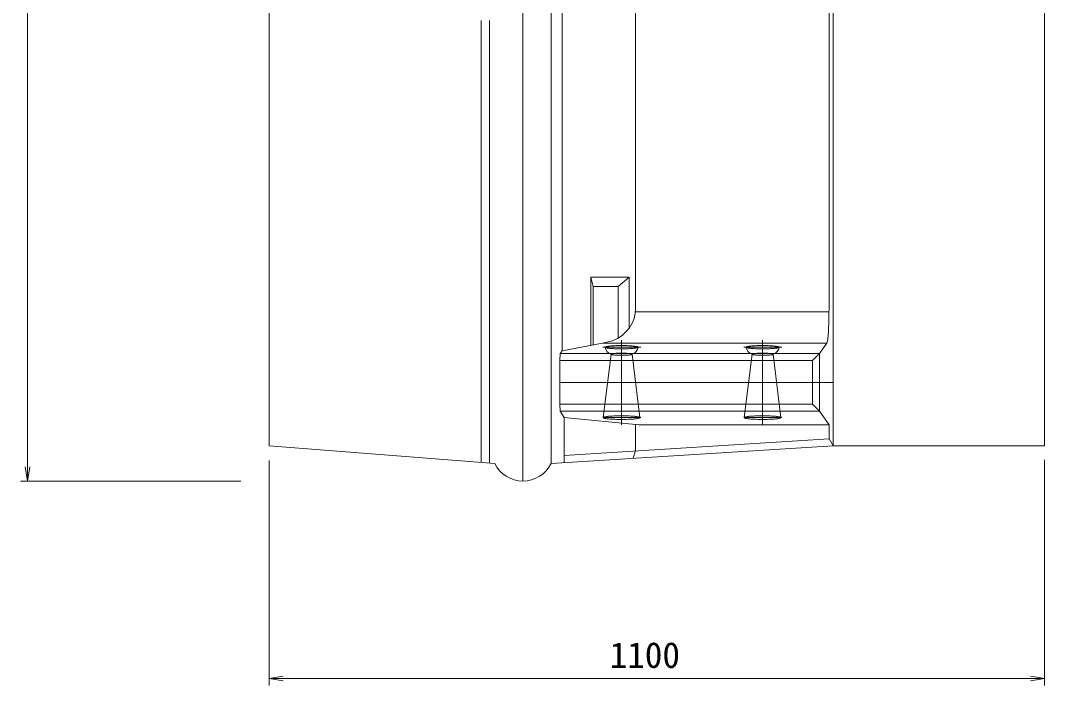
# Model space of a CAD drawing. Units: millimetres on the paper. Extents: x 0 to 841, y 0 to 594.
# Drawn here: x 245.2 to 317.8, y 248.5 to 295.7 of the extents above; entities that cross this region are included whole.
import ezdxf
from ezdxf.enums import TextEntityAlignment as Align

# ---------------------------------------------------------------- set-up
doc = ezdxf.new("R2010")
doc.units = ezdxf.units.MM
for name, color, linetype, lineweight in [('D-STR-DIM（寸法）', 7, 'Continuous', 18), ('D-STR-STRn（構造物）', 7, 'Continuous', 18), ('D-STR（構造物外形線）', 1, 'Continuous', 18)]:
    doc.layers.add(name, color=color, linetype=linetype, lineweight=lineweight)
doc.styles.add('ＭＳ ゴシック', font='')
doc.styles.get('ＭＳ ゴシック').set_extended_font_data('MS Gothic')

msp = doc.modelspace()

# ---------------------------------------------------------------- linework, layer by layer
at = {"layer": 'D-STR-DIM（寸法）'}
for p, q in [((245.675, 264.021), (245.675, 362.021)), ((262.81, 264.471), (262.81, 248.503)), ((317.81, 264.521), (317.81, 248.503)), ((245.675, 263.021), (245.509, 264.021)), ((245.842, 264.021), (245.675, 263.021)), ((245.675, 263.021), (245.675, 264.021)), ((260.81, 263.021), (245.175, 263.021)), ((262.81, 249.003), (263.81, 249.17)), ((316.81, 249.17), (317.81, 249.003)), ((263.81, 248.836), (262.81, 249.003)), ((262.81, 249.003), (263.81, 249.003)), ((316.81, 249.003), (263.81, 249.003)), ((317.81, 249.003), (316.81, 248.836)), ((317.81, 249.003), (316.81, 249.003))]:
    msp.add_line(p, q, dxfattribs=at)
at = {"layer": 'D-STR-STRn（構造物）'}
for p, q in [((287.81, 273.021), (287.81, 267.021)), ((297.81, 273.021), (297.81, 267.021)), ((283.435, 270.021), (302.81, 270.021))]:
    msp.add_line(p, q, dxfattribs=at)
at = {"layer": 'D-STR（構造物外形線）'}
for p, q in [((280.81, 363.021), (280.81, 263.021)), ((282.81, 361.771), (282.81, 264.271)), ((262.81, 360.521), (262.81, 265.521)), ((302.81, 360.521), (302.81, 265.521)), ((317.81, 360.521), (317.81, 265.521)), ((283.592, 272.271), (283.592, 353.771)), ((288.81, 275.284), (288.81, 351.019)), ((302.525, 350.759), (302.525, 275.284)), ((277.861, 264.346), (277.861, 295.714)), ((278.447, 264.299), (278.447, 295.714)), ((285.786, 276.83), (285.626, 277.48)), ((285.626, 277.48), (288.341, 277.48)), ((285.626, 272.646), (285.626, 277.48)), ((288.341, 277.48), (287.56, 276.83)), ((288.341, 273.87), (288.341, 277.48)), ((285.786, 276.83), (287.56, 276.83)), ((285.786, 272.675), (285.786, 276.83)), ((287.56, 273.142), (287.56, 276.83)), ((288.696, 274.56), (288.782, 274.918)), ((288.81, 275.284), (288.782, 274.918)), ((288.81, 275.024), (302.525, 275.024)), ((302.523, 274.918), (302.517, 274.559)), ((302.525, 275.284), (302.523, 274.918)), ((288.124, 273.607), (288.363, 273.897)), ((288.363, 273.897), (288.556, 274.217)), ((288.556, 274.217), (288.696, 274.56)), ((302.495, 273.896), (302.478, 273.607)), ((302.508, 274.216), (302.495, 273.896)), ((302.517, 274.559), (302.508, 274.216)), ((287.174, 272.976), (287.522, 273.142)), ((287.522, 273.142), (287.841, 273.353)), ((287.841, 273.353), (288.124, 273.607)), ((302.438, 273.141), (302.415, 272.976)), ((302.459, 273.353), (302.438, 273.141)), ((302.478, 273.607), (302.459, 273.353)), ((286.447, 272.797), (283.592, 272.271)), ((286.447, 272.797), (287.174, 272.976)), ((286.447, 272.797), (302.364, 272.797)), ((286.476, 272.521), (289.174, 272.521)), ((286.64, 272.532), (286.635, 272.521)), ((286.635, 272.521), (286.64, 272.511)), ((286.653, 272.542), (286.64, 272.532)), ((286.64, 272.511), (286.653, 272.501)), ((286.675, 272.552), (286.653, 272.542)), ((286.653, 272.501), (286.675, 272.491)), ((286.706, 272.561), (286.675, 272.552)), ((286.675, 272.491), (286.706, 272.481)), ((286.745, 272.571), (286.706, 272.561)), ((286.706, 272.481), (286.745, 272.472)), ((286.793, 272.58), (286.745, 272.571)), ((286.745, 272.472), (286.793, 272.463)), ((286.848, 272.588), (286.793, 272.58)), ((286.793, 272.463), (286.848, 272.454)), ((286.91, 272.597), (286.848, 272.588)), ((286.848, 272.454), (286.91, 272.446)), ((286.979, 272.604), (286.91, 272.597)), ((286.91, 272.446), (286.979, 272.439)), ((287.055, 272.611), (286.979, 272.604)), ((286.979, 272.439), (287.055, 272.432)), ((287.136, 272.617), (287.055, 272.611)), ((287.055, 272.432), (287.136, 272.426)), ((287.223, 272.623), (287.136, 272.617)), ((287.136, 272.426), (287.223, 272.42)), ((287.314, 272.627), (287.223, 272.623)), ((287.223, 272.42), (287.314, 272.415)), ((287.408, 272.631), (287.314, 272.627)), ((287.314, 272.415), (287.408, 272.412)), ((287.506, 272.634), (287.408, 272.631)), ((287.408, 272.412), (287.506, 272.408)), ((287.606, 272.637), (287.506, 272.634)), ((287.506, 272.408), (287.606, 272.406)), ((287.708, 272.638), (287.606, 272.637)), ((287.606, 272.406), (287.708, 272.405)), ((287.81, 272.638), (287.708, 272.638)), ((287.708, 272.405), (287.81, 272.404)), ((287.913, 272.638), (287.81, 272.638)), ((287.81, 272.404), (287.913, 272.405)), ((288.014, 272.637), (287.913, 272.638)), ((287.913, 272.405), (288.014, 272.406)), ((288.114, 272.634), (288.014, 272.637)), ((288.014, 272.406), (288.114, 272.408)), ((288.212, 272.631), (288.114, 272.634)), ((288.114, 272.408), (288.212, 272.412)), ((288.307, 272.627), (288.212, 272.631)), ((288.212, 272.412), (288.307, 272.415)), ((288.398, 272.623), (288.307, 272.627)), ((288.307, 272.415), (288.398, 272.42)), ((288.484, 272.617), (288.398, 272.623)), ((288.398, 272.42), (288.484, 272.426)), ((288.566, 272.611), (288.484, 272.617)), ((288.484, 272.426), (288.566, 272.432)), ((288.641, 272.604), (288.566, 272.611)), ((288.566, 272.432), (288.641, 272.439)), ((288.71, 272.597), (288.641, 272.604)), ((288.641, 272.439), (288.71, 272.446)), ((288.773, 272.588), (288.71, 272.597)), ((288.71, 272.446), (288.773, 272.454)), ((288.828, 272.58), (288.773, 272.588)), ((288.773, 272.454), (288.828, 272.463)), ((288.875, 272.571), (288.828, 272.58)), ((288.828, 272.463), (288.875, 272.472)), ((288.914, 272.561), (288.875, 272.571)), ((288.875, 272.472), (288.914, 272.481)), ((288.945, 272.552), (288.914, 272.561)), ((288.914, 272.481), (288.945, 272.491)), ((288.967, 272.542), (288.945, 272.552)), ((288.945, 272.491), (288.967, 272.501)), ((288.981, 272.532), (288.967, 272.542)), ((288.967, 272.501), (288.981, 272.511)), ((288.985, 272.521), (288.981, 272.532)), ((288.981, 272.511), (288.985, 272.521)), ((296.476, 272.521), (299.174, 272.521)), ((296.64, 272.532), (296.635, 272.521)), ((296.635, 272.521), (296.64, 272.511)), ((296.653, 272.542), (296.64, 272.532)), ((296.64, 272.511), (296.653, 272.501)), ((296.675, 272.552), (296.653, 272.542)), ((296.653, 272.501), (296.675, 272.491)), ((296.706, 272.561), (296.675, 272.552)), ((296.675, 272.491), (296.706, 272.481)), ((296.745, 272.571), (296.706, 272.561)), ((296.706, 272.481), (296.745, 272.472)), ((296.793, 272.58), (296.745, 272.571)), ((296.745, 272.472), (296.793, 272.463)), ((296.848, 272.588), (296.793, 272.58)), ((296.793, 272.463), (296.848, 272.454)), ((296.91, 272.597), (296.848, 272.588)), ((296.848, 272.454), (296.91, 272.446)), ((296.979, 272.604), (296.91, 272.597)), ((296.91, 272.446), (296.979, 272.439)), ((297.055, 272.611), (296.979, 272.604)), ((296.979, 272.439), (297.055, 272.432)), ((297.136, 272.617), (297.055, 272.611)), ((297.055, 272.432), (297.136, 272.426)), ((297.223, 272.623), (297.136, 272.617)), ((297.136, 272.426), (297.223, 272.42)), ((297.314, 272.627), (297.223, 272.623)), ((297.223, 272.42), (297.314, 272.415)), ((297.408, 272.631), (297.314, 272.627)), ((297.314, 272.415), (297.408, 272.412)), ((297.506, 272.634), (297.408, 272.631)), ((297.408, 272.412), (297.506, 272.408)), ((297.606, 272.637), (297.506, 272.634)), ((297.506, 272.408), (297.606, 272.406)), ((297.708, 272.638), (297.606, 272.637)), ((297.606, 272.406), (297.708, 272.405)), ((297.81, 272.638), (297.708, 272.638)), ((297.708, 272.405), (297.81, 272.404)), ((297.913, 272.638), (297.81, 272.638)), ((297.81, 272.404), (297.913, 272.405)), ((298.014, 272.637), (297.913, 272.638)), ((297.913, 272.405), (298.014, 272.406)), ((298.114, 272.634), (298.014, 272.637)), ((298.014, 272.406), (298.114, 272.408)), ((298.212, 272.631), (298.114, 272.634)), ((298.114, 272.408), (298.212, 272.412)), ((298.307, 272.627), (298.212, 272.631)), ((298.212, 272.412), (298.307, 272.415)), ((298.398, 272.623), (298.307, 272.627)), ((298.307, 272.415), (298.398, 272.42)), ((298.484, 272.617), (298.398, 272.623)), ((298.398, 272.42), (298.484, 272.426)), ((298.566, 272.611), (298.484, 272.617)), ((298.484, 272.426), (298.566, 272.432)), ((298.641, 272.604), (298.566, 272.611)), ((298.566, 272.432), (298.641, 272.439)), ((298.71, 272.597), (298.641, 272.604)), ((298.641, 272.439), (298.71, 272.446)), ((298.773, 272.588), (298.71, 272.597)), ((298.71, 272.446), (298.773, 272.454)), ((298.828, 272.58), (298.773, 272.588)), ((298.773, 272.454), (298.828, 272.463)), ((298.875, 272.571), (298.828, 272.58)), ((298.828, 272.463), (298.875, 272.472)), ((298.914, 272.561), (298.875, 272.571)), ((298.875, 272.472), (298.914, 272.481)), ((298.945, 272.552), (298.914, 272.561)), ((298.914, 272.481), (298.945, 272.491)), ((298.967, 272.542), (298.945, 272.552)), ((298.945, 272.491), (298.967, 272.501)), ((298.981, 272.532), (298.967, 272.542)), ((298.967, 272.501), (298.981, 272.511)), ((298.985, 272.521), (298.981, 272.532)), ((298.981, 272.511), (298.985, 272.521)), ((302.364, 272.797), (301.842, 272.066)), ((302.39, 272.86), (302.364, 272.797)), ((302.415, 272.976), (302.39, 272.86)), ((283.435, 271.571), (283.463, 272.066)), ((283.463, 272.066), (283.592, 272.271)), ((283.463, 272.066), (301.842, 272.066)), ((286.51, 267.521), (287.063, 272.028)), ((287.063, 272.028), (287.06, 272.021)), ((287.06, 272.021), (287.063, 272.015)), ((287.072, 272.034), (287.063, 272.028)), ((287.063, 272.015), (287.072, 272.008)), ((287.086, 272.041), (287.072, 272.034)), ((287.072, 272.008), (287.086, 272.002)), ((287.106, 272.047), (287.086, 272.041)), ((287.086, 272.002), (287.106, 271.996)), ((287.131, 272.053), (287.106, 272.047)), ((287.106, 271.996), (287.131, 271.99)), ((287.161, 272.059), (287.131, 272.053)), ((287.131, 271.99), (287.161, 271.984)), ((287.196, 272.064), (287.161, 272.059)), ((287.161, 271.984), (287.196, 271.979)), ((287.236, 272.069), (287.196, 272.064)), ((287.196, 271.979), (287.236, 271.973)), ((287.28, 272.074), (287.236, 272.069)), ((287.236, 271.973), (287.28, 271.969)), ((287.328, 272.079), (287.28, 272.074)), ((287.28, 271.969), (287.328, 271.964)), ((287.38, 272.083), (287.328, 272.079)), ((287.328, 271.964), (287.38, 271.96)), ((287.435, 272.086), (287.38, 272.083)), ((287.38, 271.96), (287.435, 271.957)), ((287.493, 272.089), (287.435, 272.086)), ((287.435, 271.957), (287.493, 271.954)), ((287.554, 272.092), (287.493, 272.089)), ((287.493, 271.954), (287.554, 271.951)), ((287.616, 272.093), (287.554, 272.092)), ((287.554, 271.951), (287.616, 271.949)), ((287.68, 272.095), (287.616, 272.093)), ((287.616, 271.949), (287.68, 271.948)), ((287.745, 272.096), (287.68, 272.095)), ((287.68, 271.948), (287.745, 271.947)), ((287.81, 272.096), (287.745, 272.096)), ((287.745, 271.947), (287.81, 271.947)), ((287.876, 272.096), (287.81, 272.096)), ((287.81, 271.947), (287.876, 271.947)), ((287.941, 272.095), (287.876, 272.096)), ((287.876, 271.947), (287.941, 271.948)), ((288.004, 272.093), (287.941, 272.095)), ((287.941, 271.948), (288.004, 271.949)), ((288.067, 272.092), (288.004, 272.093)), ((288.004, 271.949), (288.067, 271.951)), ((288.127, 272.089), (288.067, 272.092)), ((288.067, 271.951), (288.127, 271.954)), ((288.185, 272.086), (288.127, 272.089)), ((288.127, 271.954), (288.185, 271.957)), ((288.241, 272.083), (288.185, 272.086)), ((288.185, 271.957), (288.241, 271.96)), ((288.292, 272.079), (288.241, 272.083)), ((288.241, 271.96), (288.292, 271.964)), ((288.341, 272.074), (288.292, 272.079)), ((288.292, 271.964), (288.341, 271.969)), ((288.385, 272.069), (288.341, 272.074)), ((288.341, 271.969), (288.385, 271.973)), ((288.425, 272.064), (288.385, 272.069)), ((288.385, 271.973), (288.425, 271.979)), ((288.46, 272.059), (288.425, 272.064)), ((288.425, 271.979), (288.46, 271.984)), ((288.49, 272.053), (288.46, 272.059)), ((288.46, 271.984), (288.49, 271.99)), ((288.515, 272.047), (288.49, 272.053)), ((288.49, 271.99), (288.515, 271.996)), ((288.535, 272.041), (288.515, 272.047)), ((288.515, 271.996), (288.535, 272.002)), ((288.549, 272.034), (288.535, 272.041)), ((288.535, 272.002), (288.549, 272.008)), ((288.557, 272.028), (288.549, 272.034)), ((288.549, 272.008), (288.557, 272.015)), ((289.11, 267.521), (288.557, 272.028)), ((288.56, 272.021), (288.557, 272.028)), ((288.557, 272.015), (288.56, 272.021)), ((296.51, 267.521), (297.063, 272.028)), ((297.063, 272.028), (297.06, 272.021)), ((297.06, 272.021), (297.063, 272.015)), ((297.072, 272.034), (297.063, 272.028)), ((297.063, 272.015), (297.072, 272.008)), ((297.086, 272.041), (297.072, 272.034)), ((297.072, 272.008), (297.086, 272.002)), ((297.106, 272.047), (297.086, 272.041)), ((297.086, 272.002), (297.106, 271.996)), ((297.131, 272.053), (297.106, 272.047)), ((297.106, 271.996), (297.131, 271.99)), ((297.161, 272.059), (297.131, 272.053)), ((297.131, 271.99), (297.161, 271.984)), ((297.196, 272.064), (297.161, 272.059)), ((297.161, 271.984), (297.196, 271.979)), ((297.236, 272.069), (297.196, 272.064)), ((297.196, 271.979), (297.236, 271.973)), ((297.28, 272.074), (297.236, 272.069)), ((297.236, 271.973), (297.28, 271.969)), ((297.328, 272.079), (297.28, 272.074)), ((297.28, 271.969), (297.328, 271.964)), ((297.38, 272.083), (297.328, 272.079)), ((297.328, 271.964), (297.38, 271.96)), ((297.435, 272.086), (297.38, 272.083)), ((297.38, 271.96), (297.435, 271.957)), ((297.493, 272.089), (297.435, 272.086)), ((297.435, 271.957), (297.493, 271.954)), ((297.554, 272.092), (297.493, 272.089)), ((297.493, 271.954), (297.554, 271.951)), ((297.616, 272.093), (297.554, 272.092)), ((297.554, 271.951), (297.616, 271.949)), ((297.68, 272.095), (297.616, 272.093)), ((297.616, 271.949), (297.68, 271.948)), ((297.745, 272.096), (297.68, 272.095)), ((297.68, 271.948), (297.745, 271.947)), ((297.81, 272.096), (297.745, 272.096)), ((297.745, 271.947), (297.81, 271.947)), ((297.876, 272.096), (297.81, 272.096)), ((297.81, 271.947), (297.876, 271.947)), ((297.941, 272.095), (297.876, 272.096)), ((297.876, 271.947), (297.941, 271.948)), ((298.004, 272.093), (297.941, 272.095)), ((297.941, 271.948), (298.004, 271.949)), ((298.067, 272.092), (298.004, 272.093)), ((298.004, 271.949), (298.067, 271.951)), ((298.127, 272.089), (298.067, 272.092)), ((298.067, 271.951), (298.127, 271.954)), ((298.185, 272.086), (298.127, 272.089)), ((298.127, 271.954), (298.185, 271.957)), ((298.241, 272.083), (298.185, 272.086)), ((298.185, 271.957), (298.241, 271.96)), ((298.292, 272.079), (298.241, 272.083)), ((298.241, 271.96), (298.292, 271.964)), ((298.341, 272.074), (298.292, 272.079)), ((298.292, 271.964), (298.341, 271.969)), ((298.385, 272.069), (298.341, 272.074)), ((298.341, 271.969), (298.385, 271.973)), ((298.425, 272.064), (298.385, 272.069)), ((298.385, 271.973), (298.425, 271.979)), ((298.46, 272.059), (298.425, 272.064)), ((298.425, 271.979), (298.46, 271.984)), ((298.49, 272.053), (298.46, 272.059)), ((298.46, 271.984), (298.49, 271.99)), ((298.515, 272.047), (298.49, 272.053)), ((298.49, 271.99), (298.515, 271.996)), ((298.535, 272.041), (298.515, 272.047)), ((298.515, 271.996), (298.535, 272.002)), ((298.549, 272.034), (298.535, 272.041)), ((298.535, 272.002), (298.549, 272.008)), ((298.557, 272.028), (298.549, 272.034)), ((298.549, 272.008), (298.557, 272.015)), ((299.11, 267.521), (298.557, 272.028)), ((298.56, 272.021), (298.557, 272.028)), ((298.557, 272.015), (298.56, 272.021)), ((301.36, 271.571), (301.842, 272.066)), ((301.842, 267.976), (301.842, 272.066)), ((283.435, 271.571), (301.36, 271.571)), ((283.435, 268.471), (283.435, 271.571)), ((301.36, 268.471), (301.36, 271.571)), ((283.435, 268.471), (283.463, 267.976)), ((283.435, 268.471), (301.36, 268.471)), ((301.842, 267.976), (301.36, 268.471)), ((283.463, 267.976), (283.748, 267.521)), ((283.463, 267.976), (301.842, 267.976)), ((283.748, 267.521), (289.06, 267.021)), ((283.748, 267.521), (283.748, 264.33)), ((286.476, 267.521), (289.174, 267.521)), ((286.515, 267.533), (286.51, 267.521)), ((286.51, 267.521), (286.515, 267.51)), ((286.53, 267.544), (286.515, 267.533)), ((286.515, 267.51), (286.53, 267.499)), ((286.555, 267.555), (286.53, 267.544)), ((286.53, 267.499), (286.555, 267.488)), ((286.589, 267.566), (286.555, 267.555)), ((286.555, 267.488), (286.589, 267.477)), ((286.632, 267.576), (286.589, 267.566)), ((286.589, 267.477), (286.632, 267.467)), ((286.685, 267.586), (286.632, 267.576)), ((286.632, 267.467), (286.685, 267.457)), ((286.745, 267.596), (286.685, 267.586)), ((286.685, 267.457), (286.745, 267.447)), ((286.814, 267.605), (286.745, 267.596)), ((286.745, 267.447), (286.814, 267.438)), ((286.891, 267.613), (286.814, 267.605)), ((286.814, 267.438), (286.891, 267.43)), ((286.975, 267.62), (286.891, 267.613)), ((286.891, 267.43), (286.975, 267.422)), ((287.065, 267.627), (286.975, 267.62)), ((286.975, 267.422), (287.065, 267.415)), ((287.16, 267.633), (287.065, 267.627)), ((287.065, 267.415), (287.16, 267.409)), ((287.261, 267.639), (287.16, 267.633)), ((287.16, 267.409), (287.261, 267.404)), ((287.366, 267.643), (287.261, 267.639)), ((287.261, 267.404), (287.366, 267.4)), ((287.474, 267.646), (287.366, 267.643)), ((287.366, 267.4), (287.474, 267.396)), ((287.585, 267.649), (287.474, 267.646)), ((287.474, 267.396), (287.585, 267.394)), ((287.697, 267.65), (287.585, 267.649)), ((287.585, 267.394), (287.697, 267.393)), ((287.81, 267.651), (287.697, 267.65)), ((287.697, 267.393), (287.81, 267.392)), ((287.924, 267.65), (287.81, 267.651)), ((287.81, 267.392), (287.924, 267.393)), ((288.036, 267.649), (287.924, 267.65)), ((287.924, 267.393), (288.036, 267.394)), ((288.147, 267.646), (288.036, 267.649)), ((288.036, 267.394), (288.147, 267.396)), ((288.255, 267.643), (288.147, 267.646)), ((288.147, 267.396), (288.255, 267.4)), ((288.36, 267.639), (288.255, 267.643)), ((288.255, 267.4), (288.36, 267.404)), ((288.46, 267.633), (288.36, 267.639)), ((288.36, 267.404), (288.46, 267.409)), ((288.556, 267.627), (288.46, 267.633)), ((288.46, 267.409), (288.556, 267.415)), ((288.646, 267.62), (288.556, 267.627)), ((288.556, 267.415), (288.646, 267.422)), ((288.73, 267.613), (288.646, 267.62)), ((288.646, 267.422), (288.73, 267.43)), ((288.806, 267.605), (288.73, 267.613)), ((288.73, 267.43), (288.806, 267.438)), ((288.875, 267.596), (288.806, 267.605)), ((288.806, 267.438), (288.875, 267.447)), ((288.936, 267.586), (288.875, 267.596)), ((288.875, 267.447), (288.936, 267.457)), ((288.989, 267.576), (288.936, 267.586)), ((288.936, 267.457), (288.989, 267.467)), ((289.032, 267.566), (288.989, 267.576)), ((288.989, 267.467), (289.032, 267.477)), ((289.066, 267.555), (289.032, 267.566)), ((289.032, 267.477), (289.066, 267.488)), ((289.091, 267.544), (289.066, 267.555)), ((289.066, 267.488), (289.091, 267.499)), ((289.105, 267.533), (289.091, 267.544)), ((289.091, 267.499), (289.105, 267.51)), ((289.11, 267.521), (289.105, 267.533)), ((289.105, 267.51), (289.11, 267.521)), ((296.476, 267.521), (299.174, 267.521)), ((296.515, 267.533), (296.51, 267.521)), ((296.51, 267.521), (296.515, 267.51)), ((296.53, 267.544), (296.515, 267.533)), ((296.515, 267.51), (296.53, 267.499)), ((296.555, 267.555), (296.53, 267.544)), ((296.53, 267.499), (296.555, 267.488)), ((296.589, 267.566), (296.555, 267.555)), ((296.555, 267.488), (296.589, 267.477)), ((296.632, 267.576), (296.589, 267.566)), ((296.589, 267.477), (296.632, 267.467)), ((296.685, 267.586), (296.632, 267.576)), ((296.632, 267.467), (296.685, 267.457)), ((296.745, 267.596), (296.685, 267.586)), ((296.685, 267.457), (296.745, 267.447)), ((296.814, 267.605), (296.745, 267.596)), ((296.745, 267.447), (296.814, 267.438)), ((296.891, 267.613), (296.814, 267.605)), ((296.814, 267.438), (296.891, 267.43)), ((296.975, 267.62), (296.891, 267.613)), ((296.891, 267.43), (296.975, 267.422)), ((297.065, 267.627), (296.975, 267.62)), ((296.975, 267.422), (297.065, 267.415)), ((297.16, 267.633), (297.065, 267.627)), ((297.065, 267.415), (297.16, 267.409)), ((297.261, 267.639), (297.16, 267.633)), ((297.16, 267.409), (297.261, 267.404)), ((297.366, 267.643), (297.261, 267.639)), ((297.261, 267.404), (297.366, 267.4)), ((297.474, 267.646), (297.366, 267.643)), ((297.366, 267.4), (297.474, 267.396)), ((297.585, 267.649), (297.474, 267.646)), ((297.474, 267.396), (297.585, 267.394)), ((297.697, 267.65), (297.585, 267.649)), ((297.585, 267.394), (297.697, 267.393)), ((297.81, 267.651), (297.697, 267.65)), ((297.697, 267.393), (297.81, 267.392)), ((297.924, 267.65), (297.81, 267.651)), ((297.81, 267.392), (297.924, 267.393)), ((298.036, 267.649), (297.924, 267.65)), ((297.924, 267.393), (298.036, 267.394)), ((298.147, 267.646), (298.036, 267.649)), ((298.036, 267.394), (298.147, 267.396)), ((298.255, 267.643), (298.147, 267.646)), ((298.147, 267.396), (298.255, 267.4)), ((298.36, 267.639), (298.255, 267.643)), ((298.255, 267.4), (298.36, 267.404)), ((298.46, 267.633), (298.36, 267.639)), ((298.36, 267.404), (298.46, 267.409)), ((298.556, 267.627), (298.46, 267.633)), ((298.46, 267.409), (298.556, 267.415)), ((298.646, 267.62), (298.556, 267.627)), ((298.556, 267.415), (298.646, 267.422)), ((298.73, 267.613), (298.646, 267.62)), ((298.646, 267.422), (298.73, 267.43)), ((298.806, 267.605), (298.73, 267.613)), ((298.73, 267.43), (298.806, 267.438)), ((298.875, 267.596), (298.806, 267.605)), ((298.806, 267.438), (298.875, 267.447)), ((298.936, 267.586), (298.875, 267.596)), ((298.875, 267.447), (298.936, 267.457)), ((298.989, 267.576), (298.936, 267.586)), ((298.936, 267.457), (298.989, 267.467)), ((299.032, 267.566), (298.989, 267.576)), ((298.989, 267.467), (299.032, 267.477)), ((299.066, 267.555), (299.032, 267.566)), ((299.032, 267.477), (299.066, 267.488)), ((299.091, 267.544), (299.066, 267.555)), ((299.066, 267.488), (299.091, 267.499)), ((299.105, 267.533), (299.091, 267.544)), ((299.091, 267.499), (299.105, 267.51)), ((299.11, 267.521), (299.105, 267.533)), ((299.105, 267.51), (299.11, 267.521)), ((301.842, 267.976), (302.525, 267.021)), ((288.81, 267.021), (288.81, 265.163)), ((289.06, 267.021), (302.525, 267.021)), ((302.525, 267.021), (302.525, 266.005)), ((302.525, 266.005), (283.748, 264.831)), ((302.525, 266.005), (302.81, 265.521)), ((278.81, 264.271), (262.81, 265.521)), ((282.81, 264.271), (302.81, 265.521)), ((288.81, 265.163), (288.63, 264.635)), ((317.81, 265.521), (302.81, 265.521))]:
    msp.add_line(p, q, dxfattribs=at)
for centre, radius, start, end in [((287.259, 272.618), 0.631, 188.75562, 250.74019), ((288.361, 272.618), 0.631, 289.25981, 351.24438), ((297.259, 272.618), 0.631, 188.75562, 250.74019), ((298.361, 272.618), 0.631, 289.25981, 351.24438), ((280.81, 265.246), 2.225, 205.98923, 334.01077)]:
    msp.add_arc(centre, radius, start, end, dxfattribs=at)

# ---------------------------------------------------------------- texts
at = {"layer": 'D-STR-DIM（寸法）', "style": 'ＭＳ ゴシック'}
msp.add_text('1100', height=1.833, dxfattribs=at).set_placement((286.966, 249.203), align=Align.BOTTOM_LEFT)

doc.saveas('drawing.dxf')
